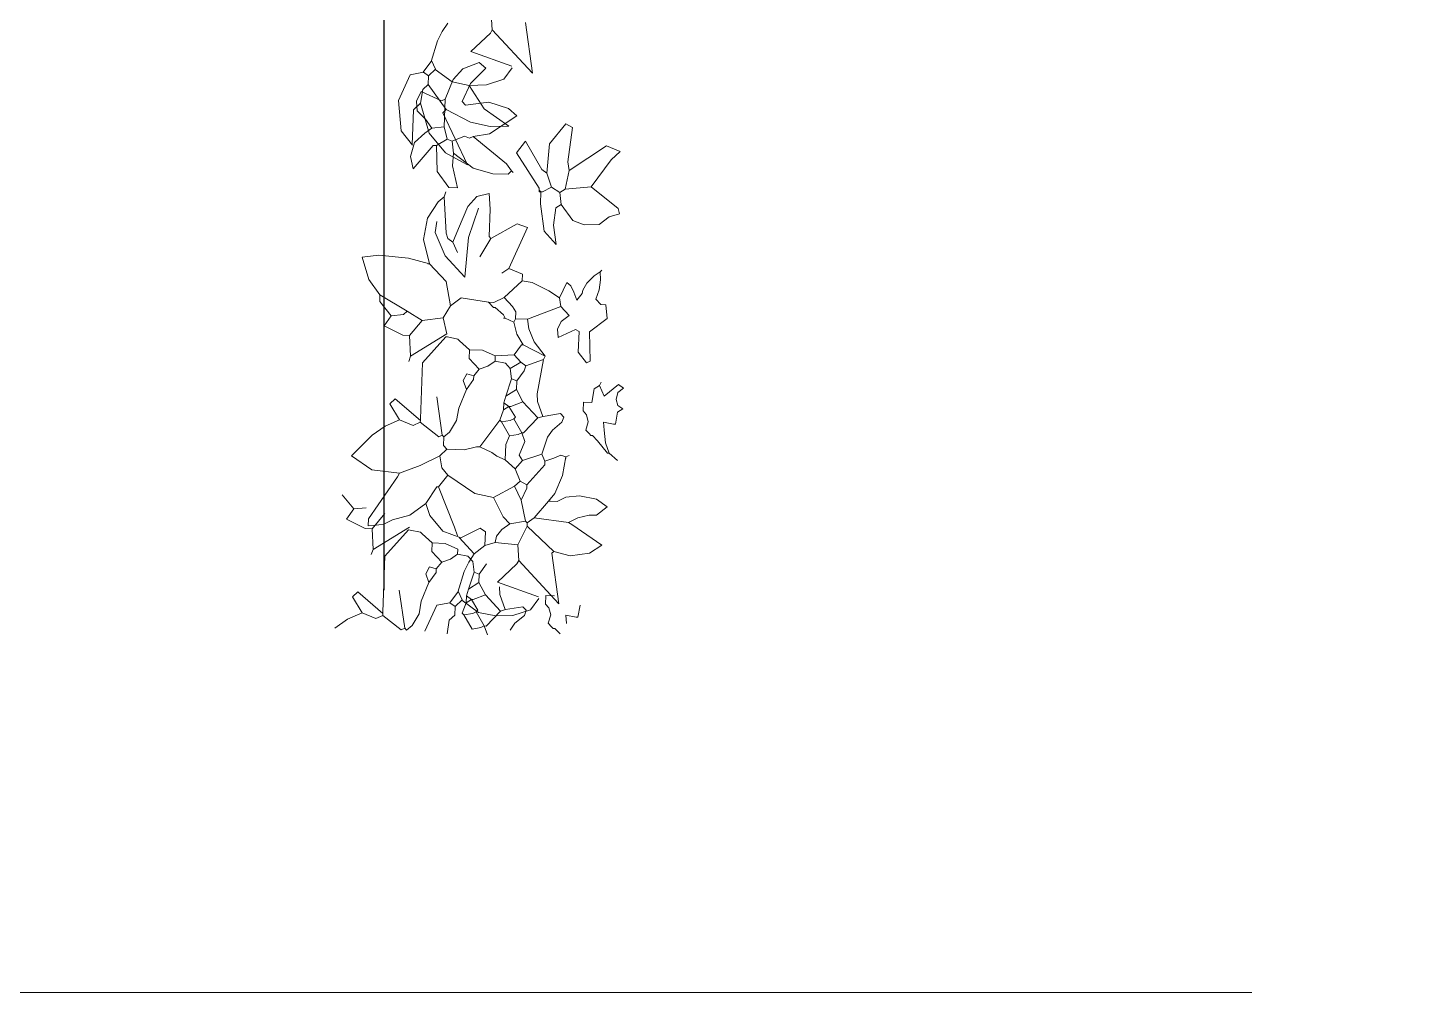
# Model space of a CAD drawing. Header units: millimetres. Extents: x 2667 to 2848, y -1 to 1765.
# Drawn here: x 2764.563 to 2766.681, y 1725.807 to 1727.29 of the extents above; entities that cross this region are included whole.
import ezdxf

# ---------------------------------------------------------------- set-up
doc = ezdxf.new("R2010")
doc.units = ezdxf.units.MM
doc.layers.add('MURATURA_sezioni', color=5, linetype='Continuous', lineweight=18)
doc.layers.add('VERDE_giardino', color=74, linetype='Continuous', lineweight=9)
doc.layers.add('PROIEZIONI', color=145, linetype='Continuous')

msp = doc.modelspace()

# ---------------------------------------------------------------- linework, layer by layer
at = {"layer": 'MURATURA_sezioni'}
msp.add_line((2762.4441, 1725.8071), (2766.444, 1725.8071), dxfattribs=at)
at = {"layer": 'PROIEZIONI'}
msp.add_lwpolyline([(2765.1109, 1726.4255), (2765.1109, 1728.2508), (2766.6815, 1728.2508)], dxfattribs=at)
at = {"layer": 'VERDE_giardino'}
for p, q in [((2765.2083, 1727.2969), (2765.1999, 1727.2839)), ((2765.2751, 1727.3104), (2765.2769, 1727.2864)), ((2765.3386, 1727.2201), (2765.3277, 1727.2978)), ((2765.1999, 1727.2839), (2765.1928, 1727.2697)), ((2765.2439, 1727.2531), (2765.2741, 1727.2812)), ((2765.2741, 1727.2812), (2765.2769, 1727.2864)), ((2765.2769, 1727.2864), (2765.3386, 1727.2201)), ((2765.1928, 1727.2697), (2765.183, 1727.2379)), ((2765.307, 1727.2305), (2765.2439, 1727.2531)), ((2765.183, 1727.2379), (2765.1701, 1727.2208)), ((2765.1835, 1727.2396), (2765.1898, 1727.2259)), ((2765.2568, 1727.2363), (2765.2314, 1727.2267)), ((2765.2671, 1727.2279), (2765.2568, 1727.2363)), ((2765.1509, 1727.2176), (2765.1325, 1727.1779)), ((2765.1509, 1727.2176), (2765.171, 1727.2213)), ((2765.171, 1727.2213), (2765.1788, 1727.2157)), ((2765.1783, 1727.2025), (2765.1788, 1727.2157)), ((2765.1898, 1727.2259), (2765.1788, 1727.2157)), ((2765.215, 1727.2065), (2765.1892, 1727.2255)), ((2765.2168, 1727.2101), (2765.2043, 1727.1798)), ((2765.2314, 1727.2267), (2765.2168, 1727.2101)), ((2765.2433, 1727.2043), (2765.2671, 1727.2279)), ((2765.2679, 1727.2022), (2765.2947, 1727.2109)), ((2765.2947, 1727.2109), (2765.3075, 1727.228)), ((2765.1676, 1727.1918), (2765.1606, 1727.1769)), ((2765.1667, 1727.1737), (2765.1701, 1727.1948)), ((2765.1676, 1727.1918), (2765.1989, 1727.1773)), ((2765.1701, 1727.1948), (2765.1783, 1727.2025)), ((2765.1783, 1727.2025), (2765.2061, 1727.1643)), ((2765.2413, 1727.2012), (2765.215, 1727.2065)), ((2765.2307, 1727.1762), (2765.2433, 1727.2043)), ((2765.2413, 1727.2012), (2765.2679, 1727.2022)), ((2765.2645, 1727.1654), (2765.2413, 1727.2012)), ((2765.1325, 1727.1779), (2765.1369, 1727.1311)), ((2765.1557, 1727.1635), (2765.1667, 1727.1737)), ((2765.1606, 1727.1769), (2765.1614, 1727.1622)), ((2765.1796, 1727.1276), (2765.1667, 1727.1737)), ((2765.1989, 1727.1773), (2765.2043, 1727.1798)), ((2765.2028, 1727.1374), (2765.2043, 1727.1798)), ((2765.2307, 1727.1762), (2765.2358, 1727.1707)), ((2765.2717, 1727.1752), (2765.2358, 1727.1707)), ((2765.302, 1727.1656), (2765.2717, 1727.1752)), ((2765.1537, 1727.11), (2765.1557, 1727.1635)), ((2765.1614, 1727.1622), (2765.174, 1727.1491)), ((2765.174, 1727.1491), (2765.1841, 1727.1354)), ((2765.2061, 1727.1643), (2765.2006, 1727.1592)), ((2765.2006, 1727.1592), (2765.2387, 1727.0789)), ((2765.2061, 1727.1643), (2765.2434, 1727.1447)), ((2765.3022, 1727.1387), (2765.2645, 1727.1654)), ((2765.2724, 1727.1265), (2765.3148, 1727.1545)), ((2765.3148, 1727.1545), (2765.302, 1727.1656)), ((2765.1369, 1727.1311), (2765.1545, 1727.1091)), ((2765.1732, 1727.1279), (2765.1571, 1727.1136)), ((2765.1841, 1727.1354), (2765.1732, 1727.1279)), ((2765.205, 1727.0975), (2765.1796, 1727.1276)), ((2765.1841, 1727.1354), (2765.2028, 1727.1374)), ((2765.2028, 1727.1374), (2765.2074, 1727.1187)), ((2765.2434, 1727.1447), (2765.2737, 1727.1378)), ((2765.2473, 1727.1225), (2765.2724, 1727.1265)), ((2765.2737, 1727.1378), (2765.3022, 1727.1387)), ((2765.3649, 1727.1114), (2765.3899, 1727.1423)), ((2765.3899, 1727.1423), (2765.4003, 1727.1366)), ((2765.4003, 1727.1366), (2765.3931, 1727.0838)), ((2765.1571, 1727.1136), (2765.1512, 1727.0919)), ((2765.1553, 1727.0728), (2765.1858, 1727.1088)), ((2765.1858, 1727.1088), (2765.1911, 1727.1086)), ((2765.1911, 1727.1086), (2765.2074, 1727.1187)), ((2765.1911, 1727.1086), (2765.1923, 1727.0688)), ((2765.2074, 1727.1187), (2765.2152, 1727.1157)), ((2765.2152, 1727.1157), (2765.2341, 1727.123)), ((2765.2152, 1727.1157), (2765.2172, 1727.0971)), ((2765.2341, 1727.123), (2765.2419, 1727.12)), ((2765.2419, 1727.12), (2765.2473, 1727.1225)), ((2765.2473, 1727.1225), (2765.2989, 1727.0808)), ((2765.314, 1727.0973), (2765.3279, 1727.1154)), ((2765.3279, 1727.1154), (2765.3528, 1727.072)), ((2765.3606, 1727.0664), (2765.3649, 1727.1114)), ((2765.3952, 1727.0705), (2765.4523, 1727.1082)), ((2765.4523, 1727.1082), (2765.4733, 1727.0995)), ((2765.1512, 1727.0919), (2765.1553, 1727.0728)), ((2765.2037, 1727.098), (2765.2387, 1727.0789)), ((2765.2172, 1727.0971), (2765.2157, 1727.0774)), ((2765.2172, 1727.0971), (2765.2475, 1727.0738)), ((2765.314, 1727.0973), (2765.3491, 1727.043)), ((2765.3931, 1727.0838), (2765.3952, 1727.0705)), ((2765.4288, 1727.0454), (2765.4595, 1727.0867)), ((2765.4595, 1727.0867), (2765.4733, 1727.0995)), ((2765.1923, 1727.0688), (2765.21, 1727.0442)), ((2765.2157, 1727.0774), (2765.2232, 1727.0438)), ((2765.2475, 1727.0738), (2765.2779, 1727.0653)), ((2765.2779, 1727.0653), (2765.301, 1727.0648)), ((2765.2989, 1727.0808), (2765.3065, 1727.0699)), ((2765.301, 1727.0648), (2765.3065, 1727.0699)), ((2765.3065, 1727.0699), (2765.309, 1727.0672)), ((2765.3528, 1727.072), (2765.3606, 1727.0664)), ((2765.3606, 1727.0664), (2765.3678, 1727.0449)), ((2765.3889, 1727.0415), (2765.3952, 1727.0705)), ((2765.21, 1727.0442), (2765.2232, 1727.0438)), ((2765.3489, 1727.0377), (2765.349, 1727.0403)), ((2765.349, 1727.0403), (2765.3491, 1727.043)), ((2765.349, 1727.0403), (2765.3516, 1727.0376)), ((2765.3542, 1727.0375), (2765.3678, 1727.0449)), ((2765.3678, 1727.0449), (2765.3807, 1727.0365)), ((2765.3807, 1727.0365), (2765.3889, 1727.0415)), ((2765.3889, 1727.0415), (2765.4288, 1727.0454)), ((2765.4288, 1727.0454), (2765.4701, 1727.012)), ((2765.1773, 1726.997), (2765.1935, 1727.022)), ((2765.1935, 1727.022), (2765.2027, 1727.0297)), ((2765.2027, 1727.0297), (2765.2056, 1727.0376)), ((2765.2027, 1727.0297), (2765.206, 1726.9739)), ((2765.2393, 1727.0151), (2765.2531, 1727.0306)), ((2765.2719, 1727.0352), (2765.2531, 1727.0306)), ((2765.2737, 1727.0112), (2765.2719, 1727.0352)), ((2765.3489, 1727.0377), (2765.3516, 1727.0376)), ((2765.3516, 1727.0376), (2765.3509, 1727.019)), ((2765.3566, 1726.9771), (2765.3509, 1727.019)), ((2765.3516, 1727.0376), (2765.3542, 1727.0375)), ((2765.3807, 1727.0365), (2765.3827, 1727.0179)), ((2765.1711, 1726.9645), (2765.1773, 1726.997)), ((2765.2248, 1726.9812), (2765.2393, 1727.0151)), ((2765.2555, 1727.0123), (2765.2403, 1726.9675)), ((2765.2721, 1726.9688), (2765.2737, 1727.0112)), ((2765.3709, 1726.9865), (2765.3746, 1727.0129)), ((2765.3746, 1727.0129), (2765.3827, 1727.0179)), ((2765.3827, 1727.0179), (2765.4004, 1726.9933)), ((2765.4412, 1726.9874), (2765.4563, 1726.9993)), ((2765.4563, 1726.9993), (2765.4724, 1727.004)), ((2765.4701, 1727.012), (2765.4724, 1727.004)), ((2765.1891, 1726.9753), (2765.1914, 1726.992)), ((2765.2161, 1726.9603), (2765.2248, 1726.9812)), ((2765.2747, 1726.9661), (2765.3153, 1726.9885)), ((2765.3022, 1726.92), (2765.331, 1726.9826)), ((2765.331, 1726.9826), (2765.3153, 1726.9885)), ((2765.375, 1726.9569), (2765.3566, 1726.9771)), ((2765.3709, 1726.9865), (2765.375, 1726.9569)), ((2765.4004, 1726.9933), (2765.4182, 1726.987)), ((2765.4182, 1726.987), (2765.4412, 1726.9874)), ((2765.1711, 1726.9645), (2765.1804, 1726.927)), ((2765.2042, 1726.9392), (2765.1891, 1726.9753)), ((2765.206, 1726.9739), (2765.2083, 1726.9658)), ((2765.2083, 1726.9658), (2765.2161, 1726.9603)), ((2765.2161, 1726.9603), (2765.2235, 1726.9441)), ((2765.2403, 1726.9675), (2765.2347, 1726.9062)), ((2765.2747, 1726.9661), (2765.2577, 1726.9375)), ((2765.2747, 1726.9661), (2765.2721, 1726.9688)), ((2765.0768, 1726.9373), (2765.1024, 1726.94)), ((2765.087, 1726.9028), (2765.0768, 1726.9373)), ((2765.1024, 1726.94), (2765.1482, 1726.9359)), ((2765.1482, 1726.9359), (2765.1804, 1726.927)), ((2765.2347, 1726.9062), (2765.2042, 1726.9392)), ((2765.1804, 1726.927), (2765.1777, 1726.9271)), ((2765.1804, 1726.927), (2765.2059, 1726.8996)), ((2765.3022, 1726.92), (2765.2913, 1726.9124)), ((2765.3022, 1726.92), (2765.3231, 1726.9112)), ((2765.4427, 1726.9148), (2765.4332, 1726.9087)), ((2765.4427, 1726.9148), (2765.4454, 1726.9174)), ((2765.4432, 1726.9025), (2765.4427, 1726.9148)), ((2765.104, 1726.8791), (2765.087, 1726.9028)), ((2765.2059, 1726.8996), (2765.2125, 1726.8622)), ((2765.2952, 1726.8751), (2765.3227, 1726.9006)), ((2765.3231, 1726.9112), (2765.3227, 1726.9006)), ((2765.3379, 1726.8981), (2765.3227, 1726.9006)), ((2765.3639, 1726.8854), (2765.3379, 1726.8981)), ((2765.3801, 1726.8747), (2765.3916, 1726.8981)), ((2765.3974, 1726.893), (2765.3916, 1726.8981)), ((2765.4022, 1726.8835), (2765.3974, 1726.893)), ((2765.4221, 1726.897), (2765.4161, 1726.8865)), ((2765.4332, 1726.9087), (2765.4221, 1726.897)), ((2765.4411, 1726.887), (2765.4432, 1726.9025)), ((2765.1039, 1726.8688), (2765.1043, 1726.8794)), ((2765.1459, 1726.854), (2765.104, 1726.8791)), ((2765.2125, 1726.8622), (2765.2289, 1726.8749)), ((2765.2711, 1726.868), (2765.2289, 1726.8749)), ((2765.2791, 1726.8677), (2765.2952, 1726.8751)), ((2765.2952, 1726.8751), (2765.308, 1726.8614)), ((2765.3801, 1726.8747), (2765.3639, 1726.8854)), ((2765.3801, 1726.8747), (2765.3823, 1726.8613)), ((2765.4066, 1726.871), (2765.4022, 1726.8835)), ((2765.4149, 1726.8814), (2765.4066, 1726.871)), ((2765.4161, 1726.8865), (2765.4149, 1726.8814)), ((2765.4358, 1726.8726), (2765.4411, 1726.887)), ((2765.4435, 1726.8644), (2765.4358, 1726.8726)), ((2765.1217, 1726.8469), (2765.1039, 1726.8688)), ((2765.1217, 1726.8469), (2765.1404, 1726.8489)), ((2765.1404, 1726.8489), (2765.1459, 1726.854)), ((2765.1459, 1726.854), (2765.1692, 1726.8399)), ((2765.2125, 1726.8622), (2765.2012, 1726.844)), ((2765.2711, 1726.868), (2765.2788, 1726.8598)), ((2765.2711, 1726.868), (2765.2791, 1726.8677)), ((2765.2788, 1726.8598), (2765.2814, 1726.8597)), ((2765.2814, 1726.8597), (2765.2943, 1726.8486)), ((2765.308, 1726.8614), (2765.313, 1726.8532)), ((2765.313, 1726.8532), (2765.3126, 1726.8426)), ((2765.3312, 1726.8419), (2765.3823, 1726.8613)), ((2765.3823, 1726.8613), (2765.3951, 1726.8476)), ((2765.4514, 1726.8641), (2765.4435, 1726.8644)), ((2765.4514, 1726.8641), (2765.4533, 1726.8428)), ((2765.1217, 1726.8469), (2765.1105, 1726.8314)), ((2765.1105, 1726.8314), (2765.1392, 1726.8171)), ((2765.1498, 1726.8167), (2765.1692, 1726.8399)), ((2765.1692, 1726.8399), (2765.2012, 1726.844)), ((2765.2012, 1726.844), (2765.2071, 1726.8191)), ((2765.2941, 1726.8433), (2765.2967, 1726.8432)), ((2765.2943, 1726.8486), (2765.2967, 1726.8432)), ((2765.2967, 1726.8432), (2765.3098, 1726.8374)), ((2765.3098, 1726.8374), (2765.3126, 1726.8426)), ((2765.3098, 1726.8374), (2765.3144, 1726.8187)), ((2765.3126, 1726.8426), (2765.3312, 1726.8419)), ((2765.3332, 1726.8271), (2765.3312, 1726.8419)), ((2765.3827, 1726.8384), (2765.3771, 1726.8265)), ((2765.3951, 1726.8476), (2765.3827, 1726.8384)), ((2765.4533, 1726.8428), (2765.426, 1726.8226)), ((2765.1392, 1726.8171), (2765.1498, 1726.8167)), ((2765.1498, 1726.8167), (2765.1513, 1726.7848)), ((2765.1513, 1726.7848), (2765.2071, 1726.8191)), ((2765.2055, 1726.8147), (2765.1695, 1726.7746)), ((2765.2081, 1726.8146), (2765.2055, 1726.8147)), ((2765.2081, 1726.8146), (2765.2239, 1726.8114)), ((2765.2239, 1726.8114), (2765.2265, 1726.8086)), ((2765.2265, 1726.8086), (2765.2419, 1726.7948)), ((2765.3144, 1726.8187), (2765.3244, 1726.8024)), ((2765.3412, 1726.8073), (2765.3332, 1726.8271)), ((2765.3583, 1726.7852), (2765.3412, 1726.8073)), ((2765.3771, 1726.8265), (2765.3779, 1726.8137)), ((2765.3779, 1726.8137), (2765.4049, 1726.826)), ((2765.4049, 1726.826), (2765.4101, 1726.8231)), ((2765.4101, 1726.8231), (2765.409, 1726.7913)), ((2765.426, 1726.8226), (2765.427, 1726.7774)), ((2765.2419, 1726.7948), (2765.2414, 1726.7815)), ((2765.2419, 1726.7948), (2765.2618, 1726.7941)), ((2765.2618, 1726.7941), (2765.2814, 1726.7854)), ((2765.2811, 1726.7774), (2765.2814, 1726.7854)), ((2765.2814, 1726.7854), (2765.3106, 1726.787)), ((2765.3106, 1726.787), (2765.3218, 1726.8025)), ((2765.3106, 1726.787), (2765.3208, 1726.776)), ((2765.3218, 1726.8025), (2765.3244, 1726.8024)), ((2765.3244, 1726.8024), (2765.3583, 1726.7852)), ((2765.3555, 1726.78), (2765.3583, 1726.7852)), ((2765.409, 1726.7913), (2765.4216, 1726.775)), ((2765.1513, 1726.7848), (2765.1484, 1726.777)), ((2765.1695, 1726.7746), (2765.1664, 1726.6887)), ((2765.2414, 1726.7815), (2765.2567, 1726.765)), ((2765.2484, 1726.7547), (2765.2567, 1726.765)), ((2765.2567, 1726.765), (2765.2702, 1726.7699)), ((2765.2702, 1726.7699), (2765.2811, 1726.7774)), ((2765.2811, 1726.7774), (2765.2969, 1726.7742)), ((2765.2969, 1726.7742), (2765.3045, 1726.766)), ((2765.3045, 1726.766), (2765.3208, 1726.776)), ((2765.3045, 1726.766), (2765.3066, 1726.75)), ((2765.3208, 1726.776), (2765.3286, 1726.7704)), ((2765.3256, 1726.7625), (2765.3286, 1726.7704)), ((2765.3286, 1726.7704), (2765.3555, 1726.78)), ((2765.3555, 1726.78), (2765.3456, 1726.7273)), ((2765.4216, 1726.775), (2765.427, 1726.7774)), ((2765.2322, 1726.7474), (2765.2379, 1726.7578)), ((2765.237, 1726.7339), (2765.2322, 1726.7474)), ((2765.237, 1726.7339), (2765.2482, 1726.7494)), ((2765.2379, 1726.7578), (2765.2484, 1726.7547)), ((2765.2482, 1726.7494), (2765.2484, 1726.7547)), ((2765.2977, 1726.7237), (2765.3066, 1726.75)), ((2765.3066, 1726.75), (2765.3145, 1726.747)), ((2765.314, 1726.7338), (2765.3145, 1726.747)), ((2765.3145, 1726.747), (2765.3256, 1726.7625)), ((2765.4444, 1726.7449), (2765.4416, 1726.7397)), ((2765.2, 1726.6636), (2765.1915, 1726.7223)), ((2765.2254, 1726.7052), (2765.237, 1726.7339)), ((2765.2947, 1726.7132), (2765.2977, 1726.7237)), ((2765.2977, 1726.7237), (2765.314, 1726.7338)), ((2765.314, 1726.7338), (2765.3239, 1726.7148)), ((2765.3456, 1726.7273), (2765.3462, 1726.7153)), ((2765.43, 1726.7136), (2765.4334, 1726.7347)), ((2765.4334, 1726.7347), (2765.4416, 1726.7397)), ((2765.4416, 1726.7397), (2765.4489, 1726.7235)), ((2765.4489, 1726.7235), (2765.4708, 1726.7413)), ((2765.4674, 1726.7185), (2765.4697, 1726.7293)), ((2765.4697, 1726.7293), (2765.4786, 1726.7357)), ((2765.4708, 1726.7413), (2765.4786, 1726.7357)), ((2765.1194, 1726.7117), (2765.1277, 1726.7193)), ((2765.1345, 1726.6872), (2765.1194, 1726.7117)), ((2765.1277, 1726.7193), (2765.1663, 1726.6861)), ((2765.2254, 1726.7052), (2765.2221, 1726.6859)), ((2765.2884, 1726.6869), (2765.2943, 1726.7026)), ((2765.2943, 1726.7026), (2765.2947, 1726.7132)), ((2765.2943, 1726.7026), (2765.3024, 1726.7076)), ((2765.2947, 1726.7132), (2765.3024, 1726.7076)), ((2765.3024, 1726.7076), (2765.3124, 1726.6914)), ((2765.3024, 1726.7076), (2765.3051, 1726.7076)), ((2765.3051, 1726.7076), (2765.3239, 1726.7148)), ((2765.3239, 1726.7148), (2765.3469, 1726.6901)), ((2765.3462, 1726.7153), (2765.3543, 1726.6923)), ((2765.4163, 1726.7008), (2765.4168, 1726.7141)), ((2765.4214, 1726.6948), (2765.4163, 1726.7008)), ((2765.4168, 1726.7141), (2765.43, 1726.7136)), ((2765.4699, 1726.7094), (2765.4674, 1726.7185)), ((2765.4693, 1726.6989), (2765.4774, 1726.7039)), ((2765.4774, 1726.7039), (2765.4699, 1726.7094)), ((2765.112, 1726.6777), (2765.1345, 1726.6872)), ((2765.1345, 1726.6872), (2765.1554, 1726.6785)), ((2765.1554, 1726.6785), (2765.1662, 1726.6834)), ((2765.1662, 1726.6834), (2765.1663, 1726.6861)), ((2765.1662, 1726.6834), (2765.1946, 1726.6612)), ((2765.1663, 1726.6861), (2765.1664, 1726.6887)), ((2765.2221, 1726.6859), (2765.2113, 1726.668)), ((2765.2577, 1726.6456), (2765.2884, 1726.6869)), ((2765.2884, 1726.6869), (2765.2909, 1726.6842)), ((2765.2909, 1726.6842), (2765.3043, 1726.6864)), ((2765.2909, 1726.6842), (2765.3034, 1726.6625)), ((2765.3043, 1726.6864), (2765.3097, 1726.6888)), ((2765.3124, 1726.6914), (2765.3097, 1726.6888)), ((2765.3097, 1726.6888), (2765.3222, 1726.6671)), ((2765.3248, 1726.667), (2765.3469, 1726.6901)), ((2765.3469, 1726.6901), (2765.3549, 1726.6925)), ((2765.3549, 1726.6925), (2765.3816, 1726.6968)), ((2765.3838, 1726.6835), (2765.3693, 1726.6713)), ((2765.3816, 1726.6968), (2765.3867, 1726.6913)), ((2765.3867, 1726.6913), (2765.3838, 1726.6835)), ((2765.4205, 1726.6715), (2765.4243, 1726.6843)), ((2765.4243, 1726.6843), (2765.4214, 1726.6948)), ((2765.4475, 1726.6838), (2765.4633, 1726.6806)), ((2765.4486, 1726.6712), (2765.4475, 1726.6838)), ((2765.4633, 1726.6806), (2765.466, 1726.6805)), ((2765.466, 1726.6805), (2765.4693, 1726.6989)), ((2765.0606, 1726.632), (2765.0924, 1726.6638)), ((2765.0924, 1726.6638), (2765.112, 1726.6777)), ((2765.1946, 1726.6612), (2765.2, 1726.6636)), ((2765.2, 1726.6636), (2765.2025, 1726.6609)), ((2765.2025, 1726.6609), (2765.202, 1726.6476)), ((2765.2113, 1726.668), (2765.2025, 1726.6609)), ((2765.2976, 1726.6494), (2765.3034, 1726.6625)), ((2765.3034, 1726.6625), (2765.3168, 1726.6647)), ((2765.3168, 1726.6647), (2765.3222, 1726.6671)), ((2765.3222, 1726.6671), (2765.327, 1726.6537)), ((2765.3222, 1726.6671), (2765.3248, 1726.667)), ((2765.3617, 1726.6607), (2765.3528, 1726.6342)), ((2765.3693, 1726.6713), (2765.3617, 1726.6607)), ((2765.4256, 1726.666), (2765.4205, 1726.6715)), ((2765.4256, 1726.666), (2765.4282, 1726.6633)), ((2765.4282, 1726.6633), (2765.4308, 1726.6632)), ((2765.4308, 1726.6632), (2765.4385, 1726.6549)), ((2765.4507, 1726.6516), (2765.4486, 1726.6712)), ((2765.1962, 1726.6319), (2765.2071, 1726.6421)), ((2765.202, 1726.6476), (2765.2071, 1726.6421)), ((2765.2071, 1726.6421), (2765.2336, 1726.6412)), ((2765.2336, 1726.6412), (2765.2524, 1726.6458)), ((2765.2524, 1726.6458), (2765.2577, 1726.6456)), ((2765.2577, 1726.6456), (2765.276, 1726.637)), ((2765.276, 1726.637), (2765.2837, 1726.6314)), ((2765.2968, 1726.6256), (2765.2976, 1726.6494)), ((2765.327, 1726.6537), (2765.3183, 1726.6328)), ((2765.4385, 1726.6549), (2765.4537, 1726.6358)), ((2765.4564, 1726.6357), (2765.4507, 1726.6516)), ((2765.0917, 1726.6102), (2765.0606, 1726.632)), ((2765.166, 1726.6172), (2765.1341, 1726.605)), ((2765.1962, 1726.6319), (2765.166, 1726.6172)), ((2765.1991, 1726.6136), (2765.1962, 1726.6319)), ((2765.2837, 1726.6314), (2765.2968, 1726.6256)), ((2765.2968, 1726.6256), (2765.3122, 1726.6118)), ((2765.3122, 1726.6118), (2765.3233, 1726.6246)), ((2765.3183, 1726.6328), (2765.3233, 1726.6246)), ((2765.3233, 1726.6246), (2765.3528, 1726.6342)), ((2765.3299, 1726.5872), (2765.3575, 1726.6181)), ((2765.3528, 1726.6342), (2765.3577, 1726.6234)), ((2765.3575, 1726.6181), (2765.3577, 1726.6234)), ((2765.3577, 1726.6234), (2765.3712, 1726.6282)), ((2765.3712, 1726.6282), (2765.382, 1726.6331)), ((2765.382, 1726.6331), (2765.3898, 1726.6302)), ((2765.3848, 1726.6014), (2765.3898, 1726.6302)), ((2765.3897, 1726.6275), (2765.3898, 1726.6302)), ((2765.3898, 1726.6302), (2765.3952, 1726.6326)), ((2765.4537, 1726.6358), (2765.4564, 1726.6357)), ((2765.4564, 1726.6357), (2765.4692, 1726.6246)), ((2765.0865, 1726.5351), (2765.1313, 1726.5998)), ((2765.1341, 1726.605), (2765.0917, 1726.6102)), ((2765.1313, 1726.5998), (2765.1341, 1726.605)), ((2765.1944, 1726.5842), (2765.2083, 1726.6023)), ((2765.2083, 1726.6023), (2765.1991, 1726.6136)), ((2765.2083, 1726.6023), (2765.2498, 1726.5742)), ((2765.3122, 1726.6118), (2765.3195, 1726.5929)), ((2765.3728, 1726.5742), (2765.3848, 1726.6014)), ((2765.1749, 1726.5584), (2765.1918, 1726.5843)), ((2765.1918, 1726.5843), (2765.1944, 1726.5842)), ((2765.1944, 1726.5842), (2765.2187, 1726.5223)), ((2765.2498, 1726.5742), (2765.2787, 1726.5679)), ((2765.2787, 1726.5679), (2765.3112, 1726.5853)), ((2765.3112, 1726.5853), (2765.3195, 1726.5929)), ((2765.3112, 1726.5853), (2765.321, 1726.5637)), ((2765.3195, 1726.5929), (2765.3299, 1726.5872)), ((2765.321, 1726.5637), (2765.3297, 1726.5819)), ((2765.3297, 1726.5819), (2765.3299, 1726.5872)), ((2765.3634, 1726.5621), (2765.3728, 1726.5742)), ((2765.0641, 1726.5502), (2765.0463, 1726.572)), ((2765.0641, 1726.5502), (2765.0828, 1726.5521)), ((2765.1504, 1726.5407), (2765.1749, 1726.5584)), ((2765.1811, 1726.5399), (2765.1749, 1726.5584)), ((2765.2787, 1726.5679), (2765.2936, 1726.5381)), ((2765.321, 1726.5637), (2765.3278, 1726.5316)), ((2765.3413, 1726.5364), (2765.3634, 1726.5621)), ((2765.3634, 1726.5621), (2765.3661, 1726.562)), ((2765.3767, 1726.5616), (2765.3661, 1726.562)), ((2765.3897, 1726.5681), (2765.3767, 1726.5616)), ((2765.4107, 1726.5706), (2765.3897, 1726.5681)), ((2765.4371, 1726.5651), (2765.4107, 1726.5706)), ((2765.4534, 1726.5535), (2765.437, 1726.5409)), ((2765.4534, 1726.5535), (2765.4371, 1726.5651)), ((2765.0641, 1726.5502), (2765.0529, 1726.5346)), ((2765.0529, 1726.5346), (2765.0816, 1726.5203)), ((2765.0861, 1726.5245), (2765.0865, 1726.5351)), ((2765.0922, 1726.5199), (2765.1116, 1726.5431)), ((2765.1236, 1726.5337), (2765.1104, 1726.5266)), ((2765.1236, 1726.5337), (2765.1504, 1726.5407)), ((2765.2006, 1726.516), (2765.1811, 1726.5399)), ((2765.2936, 1726.5381), (2765.3038, 1726.5271)), ((2765.3038, 1726.5271), (2765.3278, 1726.5316)), ((2765.3278, 1726.5316), (2765.3304, 1726.5288)), ((2765.3304, 1726.5288), (2765.3413, 1726.5364)), ((2765.3413, 1726.5364), (2765.3941, 1726.5292)), ((2765.3941, 1726.5292), (2765.4085, 1726.5366)), ((2765.4085, 1726.5366), (2765.4258, 1726.5405)), ((2765.4258, 1726.5405), (2765.437, 1726.5409)), ((2765.0816, 1726.5203), (2765.0922, 1726.5199)), ((2765.095, 1726.5248), (2765.0861, 1726.5245)), ((2765.0922, 1726.5199), (2765.0937, 1726.488)), ((2765.0937, 1726.488), (2765.1494, 1726.5224)), ((2765.1104, 1726.5266), (2765.095, 1726.5248)), ((2765.1479, 1726.5179), (2765.1119, 1726.4778)), ((2765.1505, 1726.5178), (2765.1479, 1726.5179)), ((2765.1505, 1726.5178), (2765.1663, 1726.5146)), ((2765.1663, 1726.5146), (2765.1689, 1726.5118)), ((2765.1689, 1726.5118), (2765.1843, 1726.498)), ((2765.2287, 1726.506), (2765.2006, 1726.516)), ((2765.2187, 1726.5223), (2765.2235, 1726.5088)), ((2765.2287, 1726.506), (2765.2584, 1726.5208)), ((2765.2584, 1726.5208), (2765.2662, 1726.5152)), ((2765.2662, 1726.5152), (2765.2654, 1726.494)), ((2765.2914, 1726.5188), (2765.2833, 1726.5082)), ((2765.3038, 1726.5271), (2765.2914, 1726.5188)), ((2765.3159, 1726.4949), (2765.3302, 1726.5235)), ((2765.3302, 1726.5235), (2765.3304, 1726.5288)), ((2765.3302, 1726.5235), (2765.3713, 1726.4849)), ((2765.3941, 1726.5292), (2765.3993, 1726.5263)), ((2765.3993, 1726.5263), (2765.445, 1726.4943)), ((2765.1843, 1726.498), (2765.1838, 1726.4848)), ((2765.1843, 1726.498), (2765.2042, 1726.4973)), ((2765.2042, 1726.4973), (2765.2237, 1726.4886)), ((2765.2235, 1726.4807), (2765.2237, 1726.4886)), ((2765.2261, 1726.5061), (2765.2491, 1726.4814)), ((2765.2261, 1726.5061), (2765.2287, 1726.506)), ((2765.2491, 1726.4814), (2765.2654, 1726.494)), ((2765.2654, 1726.494), (2765.2815, 1726.4988)), ((2765.2833, 1726.5082), (2765.2815, 1726.4988)), ((2765.2815, 1726.4988), (2765.3159, 1726.4949)), ((2765.3159, 1726.4949), (2765.3177, 1726.4709)), ((2765.445, 1726.4943), (2765.426, 1726.4825)), ((2765.0937, 1726.488), (2765.0907, 1726.4802)), ((2765.1119, 1726.4778), (2765.1088, 1726.392)), ((2765.1838, 1726.4848), (2765.1991, 1726.4683)), ((2765.1908, 1726.458), (2765.1991, 1726.4683)), ((2765.1991, 1726.4683), (2765.2126, 1726.4731)), ((2765.2126, 1726.4731), (2765.2235, 1726.4807)), ((2765.2235, 1726.4807), (2765.2393, 1726.4774)), ((2765.2406, 1726.4684), (2765.2336, 1726.4542)), ((2765.2393, 1726.4774), (2765.2469, 1726.4692)), ((2765.2491, 1726.4814), (2765.2406, 1726.4684)), ((2765.2469, 1726.4692), (2765.249, 1726.4532)), ((2765.3148, 1726.4657), (2765.3177, 1726.4709)), ((2765.3177, 1726.4709), (2765.3793, 1726.4046)), ((2765.3685, 1726.4823), (2765.3713, 1726.4849)), ((2765.3793, 1726.4046), (2765.3685, 1726.4823)), ((2765.3964, 1726.4781), (2765.3713, 1726.4849)), ((2765.426, 1726.4825), (2765.3964, 1726.4781)), ((2765.1746, 1726.4506), (2765.1803, 1726.461)), ((2765.1794, 1726.4371), (2765.1746, 1726.4506)), ((2765.1794, 1726.4371), (2765.1906, 1726.4527)), ((2765.1803, 1726.461), (2765.1908, 1726.458)), ((2765.1906, 1726.4527), (2765.1908, 1726.458)), ((2765.2336, 1726.4542), (2765.2238, 1726.4224)), ((2765.2401, 1726.427), (2765.249, 1726.4532)), ((2765.249, 1726.4532), (2765.2568, 1726.4502)), ((2765.2564, 1726.437), (2765.2568, 1726.4502)), ((2765.2568, 1726.4502), (2765.268, 1726.4658)), ((2765.2846, 1726.4376), (2765.3148, 1726.4657)), ((2765.1423, 1726.3668), (2765.1339, 1726.4255)), ((2765.1677, 1726.4084), (2765.1794, 1726.4371)), ((2765.237, 1726.4165), (2765.2401, 1726.427)), ((2765.2401, 1726.427), (2765.2564, 1726.437)), ((2765.2564, 1726.437), (2765.2663, 1726.4181)), ((2765.3478, 1726.415), (2765.2846, 1726.4376)), ((2765.288, 1726.4305), (2765.2885, 1726.4185)), ((2765.0618, 1726.4149), (2765.0701, 1726.4226)), ((2765.0769, 1726.3905), (2765.0618, 1726.4149)), ((2765.0701, 1726.4226), (2765.1087, 1726.3893)), ((2765.1677, 1726.4084), (2765.1645, 1726.3891)), ((2765.1916, 1726.4021), (2765.2118, 1726.4058)), ((2765.2238, 1726.4224), (2765.2109, 1726.4053)), ((2765.2118, 1726.4058), (2765.2196, 1726.4002)), ((2765.2305, 1726.4104), (2765.2196, 1726.4002)), ((2765.2243, 1726.4241), (2765.2305, 1726.4104)), ((2765.2558, 1726.391), (2765.2299, 1726.41)), ((2765.2308, 1726.3902), (2765.2367, 1726.4059)), ((2765.2367, 1726.4059), (2765.237, 1726.4165)), ((2765.2367, 1726.4059), (2765.2448, 1726.4109)), ((2765.237, 1726.4165), (2765.2448, 1726.4109)), ((2765.2448, 1726.4109), (2765.2548, 1726.3946)), ((2765.2448, 1726.4109), (2765.2474, 1726.4108)), ((2765.2474, 1726.4108), (2765.2663, 1726.4181)), ((2765.2663, 1726.4181), (2765.2893, 1726.3933)), ((2765.2885, 1726.4185), (2765.2967, 1726.3955)), ((2765.3354, 1726.3954), (2765.3483, 1726.4124)), ((2765.3587, 1726.4041), (2765.3591, 1726.4173)), ((2765.3638, 1726.3981), (2765.3587, 1726.4041)), ((2765.3591, 1726.4173), (2765.3724, 1726.4168)), ((2765.0544, 1726.3809), (2765.0769, 1726.3905)), ((2765.0769, 1726.3905), (2765.0978, 1726.3817)), ((2765.0978, 1726.3817), (2765.1086, 1726.3867)), ((2765.1086, 1726.3867), (2765.1087, 1726.3893)), ((2765.1086, 1726.3867), (2765.137, 1726.3644)), ((2765.1087, 1726.3893), (2765.1088, 1726.392)), ((2765.1645, 1726.3891), (2765.1536, 1726.3712)), ((2765.1916, 1726.4021), (2765.1733, 1726.3624)), ((2765.2108, 1726.3793), (2765.2191, 1726.3869)), ((2765.2191, 1726.3869), (2765.2196, 1726.4002)), ((2765.2308, 1726.3902), (2765.2333, 1726.3874)), ((2765.2333, 1726.3874), (2765.2467, 1726.3896)), ((2765.2333, 1726.3874), (2765.2458, 1726.3657)), ((2765.2467, 1726.3896), (2765.2521, 1726.392)), ((2765.2548, 1726.3946), (2765.2521, 1726.392)), ((2765.2521, 1726.392), (2765.2646, 1726.3704)), ((2765.2821, 1726.3857), (2765.2558, 1726.391)), ((2765.2672, 1726.3703), (2765.2893, 1726.3933)), ((2765.2821, 1726.3857), (2765.3086, 1726.3867)), ((2765.2893, 1726.3933), (2765.2973, 1726.3957)), ((2765.2973, 1726.3957), (2765.324, 1726.4)), ((2765.3086, 1726.3867), (2765.3354, 1726.3954)), ((2765.3262, 1726.3867), (2765.3116, 1726.3746)), ((2765.324, 1726.4), (2765.3291, 1726.3945)), ((2765.3291, 1726.3945), (2765.3262, 1726.3867)), ((2765.3629, 1726.3747), (2765.3667, 1726.3875)), ((2765.3667, 1726.3875), (2765.3638, 1726.3981)), ((2765.3899, 1726.387), (2765.4057, 1726.3838)), ((2765.3909, 1726.3744), (2765.3899, 1726.387)), ((2765.4057, 1726.3838), (2765.4083, 1726.3837)), ((2765.4083, 1726.3837), (2765.4117, 1726.4021)), ((2765.0348, 1726.367), (2765.0544, 1726.3809)), ((2765.137, 1726.3644), (2765.1423, 1726.3668)), ((2765.1423, 1726.3668), (2765.1449, 1726.3641)), ((2765.1536, 1726.3712), (2765.1449, 1726.3641)), ((2765.2074, 1726.3582), (2765.2108, 1726.3793)), ((2765.2458, 1726.3657), (2765.2592, 1726.3679)), ((2765.2592, 1726.3679), (2765.2646, 1726.3704)), ((2765.2646, 1726.3704), (2765.2694, 1726.3569)), ((2765.2646, 1726.3704), (2765.2672, 1726.3703)), ((2765.3116, 1726.3746), (2765.3041, 1726.364)), ((2765.368, 1726.3692), (2765.3629, 1726.3747)), ((2765.368, 1726.3692), (2765.3706, 1726.3665)), ((2765.3706, 1726.3665), (2765.3732, 1726.3664)), ((2765.3732, 1726.3664), (2765.3809, 1726.3582))]:
    msp.add_line(p, q, dxfattribs=at)
for centre, start, end in [((2765.1509, 1727.2176), 100.7175, 155.4465), ((2765.1695, 1726.7746), 137.7572, 177.5602), ((2765.1119, 1726.4778), 137.7572, 177.5602), ((2765.1916, 1726.4021), 100.7175, 155.4465)]:
    msp.add_arc(centre, 0.000000331, start, end, dxfattribs=at)

doc.saveas('drawing.dxf')
